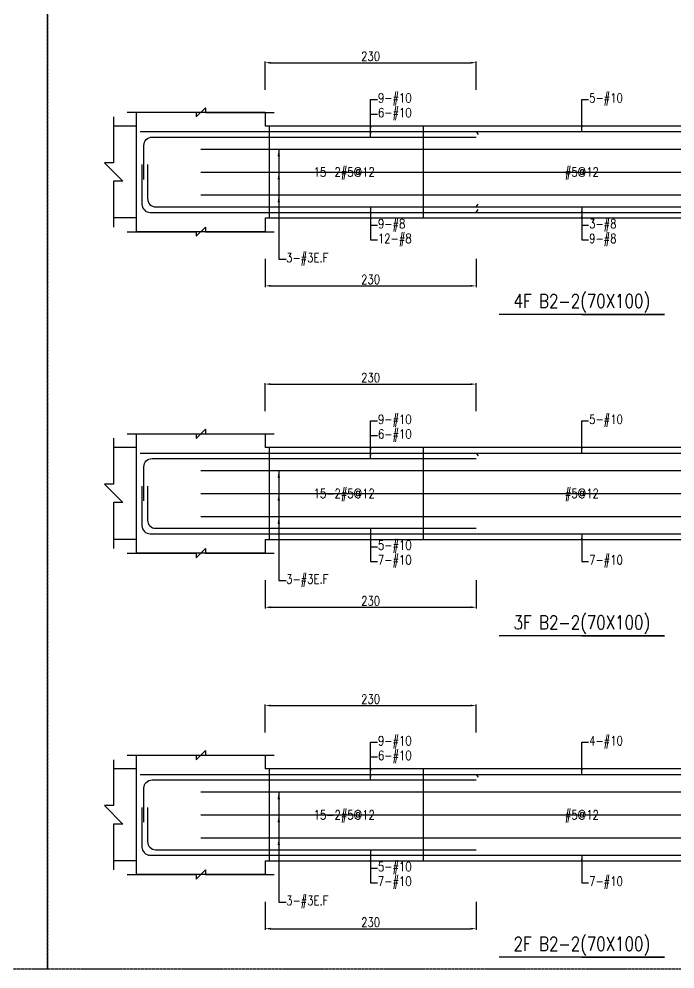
# Model space of a CAD drawing. Header units: millimetres. Extents: x 0 to 84580, y -12276 to 4373.
# Drawn here: x 45488 to 46202, y 0 to 1034 of the extents above; entities that cross this region are included whole.
import ezdxf
from ezdxf.enums import TextEntityAlignment as Align

# ---------------------------------------------------------------- set-up
doc = ezdxf.new("R2010")
doc.units = ezdxf.units.MM
doc.header["$MEASUREMENT"] = 0
doc.linetypes.add('CENTER', pattern=[2, 1.25, -0.25, 0.25, -0.25])
for name, color, linetype in [('S-DIM', 2, 'Continuous'), ('S-GRID', 1, 'CENTER'), ('S-LEADER', 2, 'Continuous'), ('S-RC', 130, 'Continuous'), ('S-REINF', 6, 'Continuous'), ('S-TEXT', 2, 'Continuous')]:
    doc.layers.add(name, color=color, linetype=linetype)
doc.styles.add('CS4', font='romans.shx', dxfattribs={"width": 0.8, "bigfont": 'lsp.shx'})
doc.styles.get("Standard").update_dxf_attribs({"font": 'arial.ttf'})
doc.dimstyles.new('ISO-25', dxfattribs={"dimtxt": 2.5, "dimasz": 2.5, "dimexe": 1.25, "dimexo": 0.625, "dimtad": 1, "dimtxsty": 'Standard', "dimcen": 2.5, "dimadec": 0, "dimazin": 0, "dimtfac": 1, "dimtmove": 0, "dimatfit": 3, "dimfxl": 0, "dimarcsym": 0})

# ---------------------------------------------------------------- blocks, each defined once
blk = doc.blocks.new('*D563')
at = {"layer": 'DEFPOINTS', "color": 0, "transparency": 16777216}
for p in [(45985.9, 286.9), (45755.9, 256.9), (45985.9, 256.9)]:
    blk.add_point(p, dxfattribs=at)
at = {"layer": 'S-DIM', "color": 0, "lineweight": -2, "transparency": 16777216}
for p, q in [((45755.9, 257.5), (45755.9, 288.1)), ((45761.9, 286.9), (45979.9, 286.9)), ((45985.9, 257.5), (45985.9, 288.1))]:
    blk.add_line(p, q, dxfattribs=at)
at = {"layer": 'S-DIM', "color": 0, "transparency": 16777216}
for points in [[(45761.9, 287.9), (45761.9, 285.9), (45755.9, 286.9)], [(45979.9, 287.9), (45979.9, 285.9), (45985.9, 286.9)]]:
    blk.add_solid(points, dxfattribs=at)
at = {"layer": 'S-DIM', "color": 0, "transparency": 16777216, "insert": (45870.9, 293.9), "char_height": 10, "attachment_point": 5, "style": 'CS4'}
blk.add_mtext('230', dxfattribs=at)
blk = doc.blocks.new('*D565')
at = {"layer": 'DEFPOINTS', "color": 0, "transparency": 16777216}
for p in [(45755.9, 73.9), (45985.9, 73.9), (45985.9, 43.9)]:
    blk.add_point(p, dxfattribs=at)
at = {"layer": 'S-DIM', "color": 0, "lineweight": -2, "transparency": 16777216}
for p, q in [((45755.9, 73.3), (45755.9, 42.6)), ((45985.9, 73.3), (45985.9, 42.6)), ((45761.9, 43.9), (45979.9, 43.9))]:
    blk.add_line(p, q, dxfattribs=at)
at = {"layer": 'S-DIM', "color": 0, "transparency": 16777216}
for points in [[(45761.9, 44.9), (45761.9, 42.9), (45755.9, 43.9)], [(45979.9, 44.9), (45979.9, 42.9), (45985.9, 43.9)]]:
    blk.add_solid(points, dxfattribs=at)
at = {"layer": 'S-DIM', "color": 0, "transparency": 16777216, "insert": (45870.9, 50.9), "char_height": 10, "attachment_point": 5, "style": 'CS4'}
blk.add_mtext('230', dxfattribs=at)
blk = doc.blocks.new('*D567')
at = {"layer": 'DEFPOINTS', "color": 0, "transparency": 16777216}
for p in [(45985.9, 636.9), (45755.9, 606.9), (45985.9, 606.9)]:
    blk.add_point(p, dxfattribs=at)
at = {"layer": 'S-DIM', "color": 0, "lineweight": -2, "transparency": 16777216}
for p, q in [((45755.9, 607.5), (45755.9, 638.1)), ((45761.9, 636.9), (45979.9, 636.9)), ((45985.9, 607.5), (45985.9, 638.1))]:
    blk.add_line(p, q, dxfattribs=at)
at = {"layer": 'S-DIM', "color": 0, "transparency": 16777216}
for points in [[(45761.9, 637.9), (45761.9, 635.9), (45755.9, 636.9)], [(45979.9, 637.9), (45979.9, 635.9), (45985.9, 636.9)]]:
    blk.add_solid(points, dxfattribs=at)
at = {"layer": 'S-DIM', "color": 0, "transparency": 16777216, "insert": (45870.9, 643.9), "char_height": 10, "attachment_point": 5, "style": 'CS4'}
blk.add_mtext('230', dxfattribs=at)
blk = doc.blocks.new('*D569')
at = {"layer": 'DEFPOINTS', "color": 0, "transparency": 16777216}
for p in [(45755.9, 423.9), (45985.9, 423.9), (45985.9, 393.9)]:
    blk.add_point(p, dxfattribs=at)
at = {"layer": 'S-DIM', "color": 0, "lineweight": -2, "transparency": 16777216}
for p, q in [((45755.9, 423.3), (45755.9, 392.6)), ((45985.9, 423.3), (45985.9, 392.6)), ((45761.9, 393.9), (45979.9, 393.9))]:
    blk.add_line(p, q, dxfattribs=at)
at = {"layer": 'S-DIM', "color": 0, "transparency": 16777216}
for points in [[(45761.9, 394.9), (45761.9, 392.9), (45755.9, 393.9)], [(45979.9, 394.9), (45979.9, 392.9), (45985.9, 393.9)]]:
    blk.add_solid(points, dxfattribs=at)
at = {"layer": 'S-DIM', "color": 0, "transparency": 16777216, "insert": (45870.9, 400.9), "char_height": 10, "attachment_point": 5, "style": 'CS4'}
blk.add_mtext('230', dxfattribs=at)
blk = doc.blocks.new('*D571')
at = {"layer": 'DEFPOINTS', "color": 0, "transparency": 16777216}
for p in [(45985.9, 986.9), (45755.9, 956.9), (45985.9, 956.9)]:
    blk.add_point(p, dxfattribs=at)
at = {"layer": 'S-DIM', "color": 0, "lineweight": -2, "transparency": 16777216}
for p, q in [((45755.9, 957.5), (45755.9, 988.1)), ((45761.9, 986.9), (45979.9, 986.9)), ((45985.9, 957.5), (45985.9, 988.1))]:
    blk.add_line(p, q, dxfattribs=at)
at = {"layer": 'S-DIM', "color": 0, "transparency": 16777216}
for points in [[(45761.9, 987.9), (45761.9, 985.9), (45755.9, 986.9)], [(45979.9, 987.9), (45979.9, 985.9), (45985.9, 986.9)]]:
    blk.add_solid(points, dxfattribs=at)
at = {"layer": 'S-DIM', "color": 0, "transparency": 16777216, "insert": (45870.9, 993.9), "char_height": 10, "attachment_point": 5, "style": 'CS4'}
blk.add_mtext('230', dxfattribs=at)
blk = doc.blocks.new('*D573')
at = {"layer": 'DEFPOINTS', "color": 0, "transparency": 16777216}
for p in [(45755.9, 773.9), (45985.9, 773.9), (45985.9, 743.9)]:
    blk.add_point(p, dxfattribs=at)
at = {"layer": 'S-DIM', "color": 0, "lineweight": -2, "transparency": 16777216}
for p, q in [((45755.9, 773.3), (45755.9, 742.6)), ((45985.9, 773.3), (45985.9, 742.6)), ((45761.9, 743.9), (45979.9, 743.9))]:
    blk.add_line(p, q, dxfattribs=at)
at = {"layer": 'S-DIM', "color": 0, "transparency": 16777216}
for points in [[(45761.9, 744.9), (45761.9, 742.9), (45755.9, 743.9)], [(45979.9, 744.9), (45979.9, 742.9), (45985.9, 743.9)]]:
    blk.add_solid(points, dxfattribs=at)
at = {"layer": 'S-DIM', "color": 0, "transparency": 16777216, "insert": (45870.9, 750.9), "char_height": 10, "attachment_point": 5, "style": 'CS4'}
blk.add_mtext('230', dxfattribs=at)

msp = doc.modelspace()

# ---------------------------------------------------------------- linework, layer by layer
for p, q in [((45615.915, 917.881), (45590.915, 917.881)), ((45615.915, 817.881), (45590.915, 817.881)), ((45615.915, 567.881), (45590.915, 567.881)), ((45615.915, 467.881), (45590.915, 467.881)), ((45615.915, 217.881), (45590.915, 217.881)), ((45615.915, 117.881), (45590.915, 117.881))]:
    msp.add_line(p, q)
at = {"layer": 'S-GRID'}
for points in [[(42290, 0), (45519, 0), (45519, 2069), (42290, 2069), (42290, 0)], [(45519, 0), (48748, 0), (48748, 2069), (45519, 2069), (45519, 0)]]:
    msp.add_lwpolyline(points, dxfattribs=at)
at = {"layer": 'S-RC'}
for points in [[(45605.915, 932.881), (45680.915, 932.866), (45680.914, 927.866), (45690.916, 937.864), (45690.915, 932.864), (45765.915, 932.85)], [(45755.915, 817.881), (45755.915, 802.881), (45615.915, 802.881), (45615.915, 932.881), (45755.915, 932.881), (45755.915, 917.881)], [(45590.915, 927.881), (45590.915, 877.881), (45580.915, 877.881), (45600.915, 857.881), (45590.915, 857.881), (45590.915, 807.881)], [(46445.915, 917.881), (45755.915, 917.881)], [(45755.915, 817.881), (46445.915, 817.881)], [(45605.915, 802.881), (45680.915, 802.866), (45680.914, 797.866), (45690.916, 807.864), (45690.915, 802.864), (45765.915, 802.85)], [(46100.915, 712.881), (46190.915, 712.881), (46010.915, 712.881)], [(45605.915, 582.881), (45680.915, 582.866), (45680.914, 577.866), (45690.916, 587.864), (45690.915, 582.864), (45765.915, 582.85)], [(45755.915, 467.881), (45755.915, 452.881), (45615.915, 452.881), (45615.915, 582.881), (45755.915, 582.881), (45755.915, 567.881)], [(45590.915, 577.881), (45590.915, 527.881), (45580.915, 527.881), (45600.915, 507.881), (45590.915, 507.881), (45590.915, 457.881)], [(46445.915, 567.881), (45755.915, 567.881)], [(45755.915, 467.881), (46445.915, 467.881)], [(45605.915, 452.881), (45680.915, 452.866), (45680.914, 447.866), (45690.916, 457.864), (45690.915, 452.864), (45765.915, 452.85)], [(46100.915, 362.881), (46190.915, 362.881), (46010.915, 362.881)], [(45590.915, 227.881), (45590.915, 177.881), (45580.915, 177.881), (45600.915, 157.881), (45590.915, 157.881), (45590.915, 107.881)], [(45605.915, 232.881), (45680.915, 232.866), (45680.914, 227.866), (45690.916, 237.864), (45690.915, 232.864), (45765.915, 232.85)], [(45755.915, 117.881), (45755.915, 102.881), (45615.915, 102.881), (45615.915, 232.881), (45755.915, 232.881), (45755.915, 217.881)], [(46445.915, 217.881), (45755.915, 217.881)], [(45755.915, 117.881), (46445.915, 117.881)], [(45605.915, 102.881), (45680.915, 102.866), (45680.914, 97.866), (45690.916, 107.864), (45690.915, 102.864), (45765.915, 102.85)], [(46100.915, 12.881), (46190.915, 12.881), (46010.915, 12.881)]]:
    msp.add_lwpolyline(points, dxfattribs=at)
at = {"layer": 'S-REINF'}
for points in [[(45619.915, 911.881), (45755.915, 911.881)], [(45755.915, 911.881), (45985.915, 911.881)], [(45985.915, 911.881), (45987.915, 908.881)], [(45985.915, 911.881), (46215.915, 911.881)], [(45755.915, 905.881), (45985.915, 905.881)], [(45755.915, 829.881), (45985.915, 829.881)], [(45985.915, 829.881), (45987.915, 832.881)], [(45985.915, 829.881), (46215.915, 829.881)], [(45755.915, 823.881), (45985.915, 823.881)], [(45985.915, 823.881), (45987.915, 826.881)], [(45985.915, 823.881), (46215.915, 823.881)], [(45619.915, 561.881), (45755.915, 561.881)], [(45755.915, 561.881), (45985.915, 561.881)], [(45985.915, 561.881), (45987.915, 558.881)], [(45985.915, 561.881), (46215.915, 561.881)], [(45755.915, 555.881), (45985.915, 555.881)], [(45755.915, 479.881), (45985.915, 479.881)], [(45755.915, 473.881), (45985.915, 473.881)], [(45985.915, 473.881), (46215.915, 473.881)], [(45619.915, 211.881), (45755.915, 211.881)], [(45755.915, 211.881), (45985.915, 211.881)], [(45985.915, 211.881), (45987.915, 208.881)], [(45985.915, 211.881), (46215.915, 211.881)], [(45755.915, 205.881), (45985.915, 205.881)], [(45755.915, 129.881), (45985.915, 129.881)], [(45755.915, 123.881), (45985.915, 123.881)], [(45985.915, 123.881), (46215.915, 123.881)]]:
    msp.add_lwpolyline(points, dxfattribs=at)
at = {"layer": 'S-REINF', "color": 1}
for points in [[(45760.915, 817.881), (45760.915, 917.881)], [(45928.415, 817.881), (45928.415, 917.881)], [(45685.915, 892.881), (46515.915, 892.881)], [(45685.915, 867.881), (46515.915, 867.881)], [(45685.915, 842.881), (46515.915, 842.881)], [(45760.915, 467.881), (45760.915, 567.881)], [(45928.415, 467.881), (45928.415, 567.881)], [(45685.915, 542.881), (46515.915, 542.881)], [(45685.915, 517.881), (46515.915, 517.881)], [(45685.915, 492.881), (46515.915, 492.881)], [(45760.915, 117.881), (45760.915, 217.881)], [(45928.415, 117.881), (45928.415, 217.881)], [(45685.915, 192.881), (46515.915, 192.881)], [(45685.915, 167.881), (46515.915, 167.881)], [(45685.915, 142.881), (46515.915, 142.881)]]:
    msp.add_lwpolyline(points, dxfattribs=at)
at = {"layer": 'S-REINF'}
for points in [[(45623.915, 859.881), (45623.915, 896.881, -0.41421356), (45632.915, 905.881), (45755.915, 905.881)], [(45621.915, 875.881), (45621.915, 832.881, 0.41421356), (45630.915, 823.881), (45755.915, 823.881)], [(45627.915, 875.881), (45627.915, 838.881, 0.41421356), (45636.915, 829.881), (45755.915, 829.881)], [(45623.915, 509.881), (45623.915, 546.881, -0.41421356), (45632.915, 555.881), (45755.915, 555.881)], [(45621.915, 525.881), (45621.915, 482.881, 0.41421356), (45630.915, 473.881), (45755.915, 473.881)], [(45627.915, 525.881), (45627.915, 488.881, 0.41421356), (45636.915, 479.881), (45755.915, 479.881)], [(45623.915, 159.881), (45623.915, 196.881, -0.41421356), (45632.915, 205.881), (45755.915, 205.881)], [(45621.915, 175.881), (45621.915, 132.881, 0.41421356), (45630.915, 123.881), (45755.915, 123.881)], [(45627.915, 175.881), (45627.915, 138.881, 0.41421356), (45636.915, 129.881), (45755.915, 129.881)]]:
    msp.add_lwpolyline(points, format="xyb", dxfattribs=at)

# ---------------------------------------------------------------- texts
at = {"layer": 'S-LEADER', "char_height": 10, "attachment_point": 4, "style": 'CS4'}
for s, insert in [('9-#10', (45878.915, 946.881)), ('5-#10', (46108.915, 946.881)), ('6-#10', (45878.915, 930.881)), ('9-#8', (45878.915, 809.881)), ('3-#8', (46108.915, 809.881)), ('12-#8', (45878.915, 793.881)), ('9-#8', (46108.915, 793.881)), ('9-#10', (45878.915, 596.881)), ('5-#10', (46108.915, 596.881)), ('6-#10', (45878.915, 580.881)), ('5-#10', (45878.915, 459.881)), ('7-#10', (45878.915, 443.881)), ('7-#10', (46108.915, 443.881)), ('9-#10', (45878.915, 246.881)), ('4-#10', (46108.915, 246.881)), ('6-#10', (45878.915, 230.881)), ('5-#10', (45878.915, 109.881)), ('7-#10', (45878.915, 93.881)), ('7-#10', (46108.915, 93.881))]:
    msp.add_mtext(s, dxfattribs=dict(at, insert=insert))
at = {"layer": 'S-LEADER', "color": 3, "char_height": 10, "attachment_point": 4, "style": 'CS4'}
for insert in [(45778.915, 772.881), (45778.915, 422.881), (45778.915, 72.881)]:
    msp.add_mtext('3-#3E.F', dxfattribs=dict(at, insert=insert))
at = {"layer": 'S-RC', "style": 'CS4', "width": 0.8}
for s, p in [('4F B2-2(70X100)', (46100.915, 719.881)), ('3F B2-2(70X100)', (46100.915, 369.881)), ('2F B2-2(70X100)', (46100.915, 19.881))]:
    msp.add_text(s, height=15, dxfattribs=at).set_placement(p, align=Align.CENTER)
at = {"layer": 'S-TEXT', "color": 1, "style": 'CS4', "width": 0.8}
for s, p in [('15-2#5@12', (45842.165, 862.881)), ('#5@12', (46100.915, 862.881)), ('15-2#5@12', (45842.165, 512.881)), ('#5@12', (46100.915, 512.881)), ('15-2#5@12', (45842.165, 162.881)), ('#5@12', (46100.915, 162.881))]:
    msp.add_text(s, height=10, dxfattribs=at).set_placement(p, align=Align.CENTER)

# ---------------------------------------------------------------- dimensions: what is measured, and where the dimension line sits
at = {"layer": 'S-DIM'}
for p1, p2, distance, picture, middle in [((45755.915, 956.881), (45985.915, 956.881), 30, '*D571', (45870.915, 993.881)), ((45755.915, 773.881), (45985.915, 773.881), -30, '*D573', (45870.915, 750.881)), ((45755.915, 606.881), (45985.915, 606.881), 30, '*D567', (45870.915, 643.881)), ((45755.915, 423.881), (45985.915, 423.881), -30, '*D569', (45870.915, 400.881)), ((45755.915, 256.881), (45985.915, 256.881), 30, '*D563', (45870.915, 293.881)), ((45755.915, 73.881), (45985.915, 73.881), -30, '*D565', (45870.915, 50.881))]:
    dim = msp.add_aligned_dim(p1=p1, p2=p2, distance=distance, dimstyle='ISO-25', override={"dimtxt": 10, "dimasz": 6, "dimgap": 2, "dimtxsty": 'CS4'}, dxfattribs=at)
    dim.commit()
    dim.dimension.update_dxf_attribs({"geometry": picture, "text_midpoint": middle})

# ---------------------------------------------------------------- leaders
at = {"layer": 'S-LEADER', "annotation_type": 0, "has_hookline": 1, "hookline_direction": 0}
for points, override, text_width in [([(45870.915, 911.881), (45870.915, 946.881), (45878.29, 946.881)], {"dimasz": 6, "dimtad": 0}, 38.476), ([(46100.915, 911.881), (46100.915, 946.881), (46108.29, 946.881)], {"dimasz": 6, "dimtad": 0}, 38.476), ([(45870.915, 905.881), (45870.915, 930.881), (45878.29, 930.881)], {"dimasz": 6, "dimtad": 0}, 38.095), ([(45770.915, 842.881), (45770.915, 772.881), (45778.29, 772.881)], {"dimasz": 8, "dimtad": 0}, 49.524), ([(45870.915, 829.881), (45870.915, 809.881), (45878.29, 809.881)], {"dimasz": 6, "dimtad": 0}, 30.857), ([(46100.915, 829.881), (46100.915, 809.881), (46108.29, 809.881)], {"dimasz": 6, "dimtad": 0}, 30.857), ([(45870.915, 823.881), (45870.915, 793.881), (45878.29, 793.881)], {"dimasz": 6, "dimtad": 0}, 37.333), ([(46100.915, 823.881), (46100.915, 793.881), (46108.29, 793.881)], {"dimasz": 6, "dimtad": 0}, 30.857), ([(45870.915, 561.881), (45870.915, 596.881), (45878.29, 596.881)], {"dimasz": 6, "dimtad": 0}, 38.476), ([(46100.915, 561.881), (46100.915, 596.881), (46108.29, 596.881)], {"dimasz": 6, "dimtad": 0}, 38.476), ([(45870.915, 555.881), (45870.915, 580.881), (45878.29, 580.881)], {"dimasz": 6, "dimtad": 0}, 38.095), ([(45770.915, 492.881), (45770.915, 422.881), (45778.29, 422.881)], {"dimasz": 8, "dimtad": 0}, 49.524), ([(45870.915, 479.881), (45870.915, 459.881), (45878.29, 459.881)], {"dimasz": 6, "dimtad": 0}, 38.476), ([(45870.915, 473.881), (45870.915, 443.881), (45878.29, 443.881)], {"dimasz": 6, "dimtad": 0}, 38.476), ([(46100.915, 473.881), (46100.915, 443.881), (46108.29, 443.881)], {"dimasz": 6, "dimtad": 0}, 38.476), ([(45870.915, 211.881), (45870.915, 246.881), (45878.29, 246.881)], {"dimasz": 6, "dimtad": 0}, 38.476), ([(46100.915, 211.881), (46100.915, 246.881), (46108.29, 246.881)], {"dimasz": 6, "dimtad": 0}, 38.476), ([(45870.915, 205.881), (45870.915, 230.881), (45878.29, 230.881)], {"dimasz": 6, "dimtad": 0}, 38.095), ([(45770.915, 142.881), (45770.915, 72.881), (45778.29, 72.881)], {"dimasz": 8, "dimtad": 0}, 49.524), ([(45870.915, 129.881), (45870.915, 109.881), (45878.29, 109.881)], {"dimasz": 6, "dimtad": 0}, 38.476), ([(45870.915, 123.881), (45870.915, 93.881), (45878.29, 93.881)], {"dimasz": 6, "dimtad": 0}, 38.476), ([(46100.915, 123.881), (46100.915, 93.881), (46108.29, 93.881)], {"dimasz": 6, "dimtad": 0}, 38.476)]:
    msp.add_leader(points, dimstyle='ISO-25', override=override, dxfattribs=dict(at, text_width=text_width))
at = {"layer": 'S-LEADER'}
for points in [[(45770.915, 892.881), (45770.915, 772.881), (45778.915, 772.881)], [(45770.915, 867.881), (45770.915, 772.881), (45778.915, 772.881)], [(45770.915, 542.881), (45770.915, 422.881), (45778.915, 422.881)], [(45770.915, 517.881), (45770.915, 422.881), (45778.915, 422.881)], [(45770.915, 192.881), (45770.915, 72.881), (45778.915, 72.881)], [(45770.915, 167.881), (45770.915, 72.881), (45778.915, 72.881)]]:
    msp.add_leader(points, dimstyle='ISO-25', override={"dimasz": 8}, dxfattribs=at)

doc.saveas('drawing.dxf')
